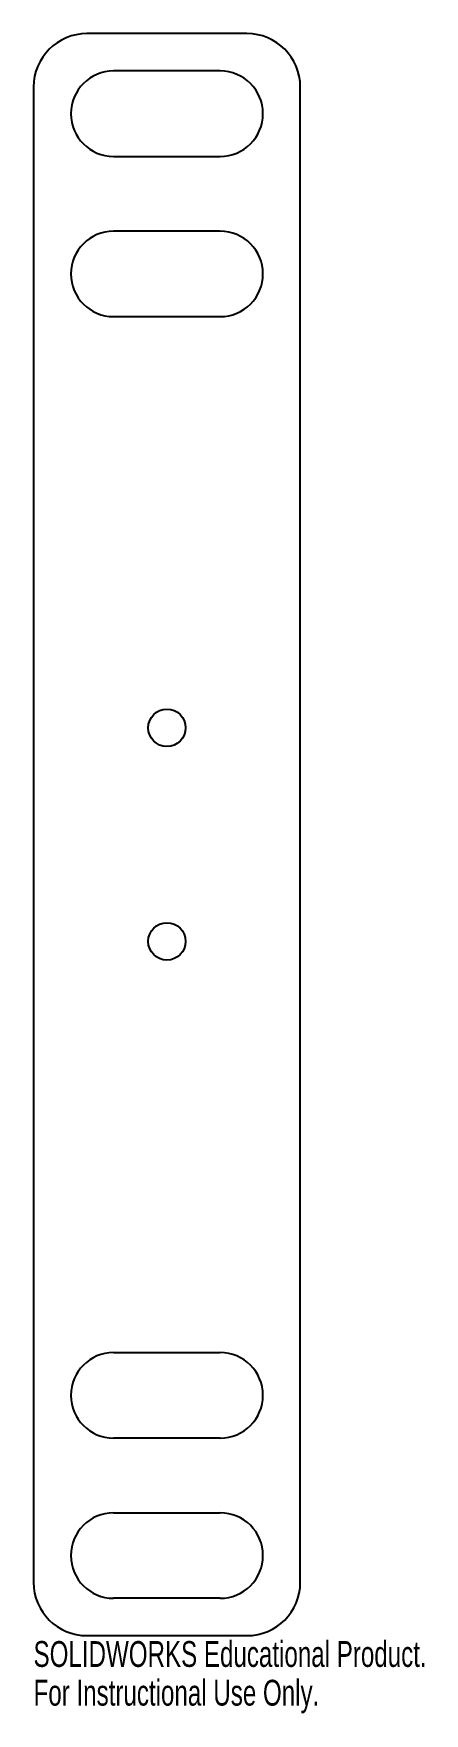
# Model space of a CAD drawing. Header units: millimetres. Extents: x -25 to 48, y -165 to 150.
import ezdxf

# ---------------------------------------------------------------- set-up
doc = ezdxf.new("R2010")
doc.units = ezdxf.units.MM
doc.styles.add('SLDTEXTSTYLE0', font='TXT', dxfattribs={"width": 0.7})

msp = doc.modelspace()

# ---------------------------------------------------------------- linework, layer by layer
at = {"color": 7, "linetype": 'Continuous', "lineweight": 25}
for p, q in [((15, 150), (-15, 150)), ((10, 143), (-10, 143)), ((-25, 140), (-25, -140)), ((25, -140), (25, 140)), ((-10, 127), (10, 127)), ((10, 113), (-10, 113)), ((-10, 97), (10, 97)), ((-10, -97), (10, -97)), ((10, -113), (-10, -113)), ((-10, -127), (10, -127)), ((10, -143), (-10, -143)), ((-15, -150), (15, -150))]:
    msp.add_line(p, q, dxfattribs=at)
for centre in [(0, 20), (0, -20)]:
    msp.add_circle(centre, 3.5, dxfattribs=at)
for centre, radius, start, end in [((-15, 140), 10, 90, 180), ((15, 140), 10, 0, 90), ((-10, 135), 8, 90, 270), ((10, 135), 8, 270, 90), ((-10, 105), 8, 90, 270), ((10, 105), 8, 270, 90), ((-10, -105), 8, 90, 270), ((10, -105), 8, 270, 90), ((-10, -135), 8, 90, 270), ((10, -135), 8, 270, 90), ((-15, -140), 10, 180, 270), ((15, -140), 10, 270, 0)]:
    msp.add_arc(centre, radius, start, end, dxfattribs=at)

# ---------------------------------------------------------------- texts
at = {"color": 7, "linetype": 'Continuous', "char_height": 4.8336, "attachment_point": 1, "style": 'SLDTEXTSTYLE0'}
for s, insert in [('SOLIDWORKS Educational Product.', (-25, -151.02)), ('For Instructional Use Only.', (-25, -158.27))]:
    msp.add_mtext(s, dxfattribs=dict(at, insert=insert))

doc.saveas('drawing.dxf')
